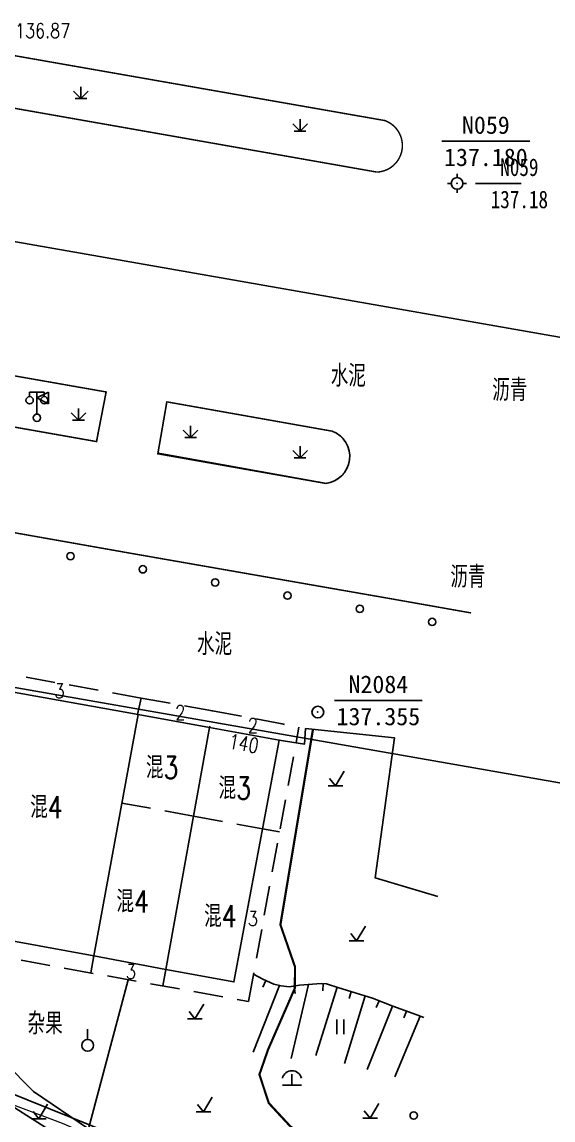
# Model space of a CAD drawing. Extents: x 529262 to 576451, y 2694391 to 2717535.
# Drawn here: x 562829.5 to 562865.7, y 2710865.5 to 2710940.6 of the extents above; entities that cross this region are included whole.
import ezdxf
from ezdxf.enums import TextEntityAlignment as Align
from ezdxf.xclip import XClip

# ---------------------------------------------------------------- set-up
doc = ezdxf.new("R2010")
doc.units = 0
doc.header["$XCLIPFRAME"] = 0
doc.linetypes.add('X3', pattern=[5, 4, -1])
doc.linetypes.add('X5', pattern=[3, 2, -1])
for name, color, linetype in [('DLDW', 8, 'Continuous'), ('DLSS', 4, 'Continuous'), ('DMTZ', 8, 'Continuous'), ('GCD', 8, 'Continuous'), ('GXYZ', 8, 'Continuous'), ('JMD', 8, 'Continuous'), ('KZD', 8, 'Continuous'), ('PP-COM', 7, 'Continuous'), ('RD-中线', 40, 'Continuous'), ('RD-红线', 7, 'Continuous'), ('ZBTZ', 8, 'Continuous'), ('ZJ', 7, 'Continuous'), ('道路中线_04护管挡墙', 7, 'Continuous')]:
    doc.layers.add(name, color=color, linetype=linetype)
doc.styles.add('HZ', font='rs.shx', dxfattribs={"width": 0.8, "bigfont": 'hztxt.shx'})
doc.styles.add('宋体', font='', dxfattribs={"width": 0.75})
doc.styles.add('等线体', font='simhei.ttf')
doc.styles.get('宋体').set_extended_font_data('SimSun')
doc.linetypes.add('10421', pattern='A,2,[150,AAA.SHX,S=0.5,R=0,X=0,Y=0.5],1e-11', length=2)
doc.linetypes.add('10422', pattern='A,0.75,[150,AAA.SHX,S=0.5,R=0,X=0,Y=0.5],1.5,[177,AAA.SHX,S=1,R=0,X=0,Y=0.4],0.75', length=3)
doc.linetypes.add('1161', pattern='A,0,[149,AAA.SHX,S=0.15,R=0,X=0,Y=0],-1.6', length=1.6)
doc.linetypes.add('732', pattern='A,9,-0.5,[162,AAA.SHX,S=1,R=0,X=0,Y=0],-0.5', length=10)

# ---------------------------------------------------------------- blocks, each defined once
blk = doc.blocks.new('A$C19FD0107')
at = {"layer": 'RD-中线', "color": 8}
blk.add_lwpolyline([(-7408.075, 16401.628), (-7423.959, 16404.555, 0.002243), (-7425.283, 16404.793), (-8443.288, 16582.934)], format="xyb", dxfattribs=at)
at = {"layer": 'RD-红线', "color": 8}
blk.add_lwpolyline([(-8013.051, 16477.191), (-8256.845, 16519.852)], dxfattribs=at)
blk = doc.blocks.new('GC200')
at = {"linetype": 'Continuous', "const_width": 0.2, "flags": 128}
blk.add_lwpolyline([(-0.1, 0, 1), (0.1, 0, 1)], format="xyb", close=True, dxfattribs=at)
blk = doc.blocks.new('gc097')
at = {"color": 8}
for p, q in [((-1, 2.9), (-1, 3.5)), ((-1, 3.5), (1, 3.5)), ((0, 0.5), (0, 3.5)), ((1, 3.5), (1, 2.9))]:
    blk.add_line(p, q, dxfattribs=at)
for centre in [(-1, 2.4), (1, 2.4), (0, 0)]:
    blk.add_circle(centre, 0.5, dxfattribs=at)
blk = doc.blocks.new('gc123')
at = {"color": 8}
for p, q in [((0, 0), (1.2, 2)), ((-1, 0), (1, 0)), ((0, 0), (-0.8, 1))]:
    blk.add_line(p, q, dxfattribs=at)
blk = doc.blocks.new('gc124')
at = {"color": 8}
for p, q in [((0, 0), (0, 1.6)), ((-1, 1), (0, 0)), ((-0.8, 0), (0.8, 0)), ((0, 0), (1, 1))]:
    blk.add_line(p, q, dxfattribs=at)
blk = doc.blocks.new('gc170')
at = {"color": 8, "linetype": 'Continuous'}
blk.add_circle((0, 0), 0.5, dxfattribs=at)
blk = doc.blocks.new('gc125')
at = {"color": 8}
blk.add_line((0, 0.8), (0, 2.2), dxfattribs=at)
blk.add_circle((0, 0), 0.8, dxfattribs=at)
blk = doc.blocks.new('gc019')
for p, q in [((0, 0.5), (0, 3.5)), ((0, 2.7), (1.6, 3.5)), ((1.6, 3.5), (1.6, 1.9)), ((1.6, 1.9), (0, 2.7))]:
    blk.add_line(p, q)
blk.add_circle((0, 0), 0.5)
blk = doc.blocks.new('gc121')
at = {"color": 8}
for p, q in [((-0.5, -1), (-0.5, 1)), ((0.5, -1), (0.5, 1))]:
    blk.add_line(p, q, dxfattribs=at)
blk = doc.blocks.new('gc110')
at = {"color": 8}
for p, q in [((0, 0), (0, 1.51)), ((-1.3, 0), (1.3, 0))]:
    blk.add_line(p, q, dxfattribs=at)
blk.add_arc((0, 0.65), 1.34, 14.8628, 165.1372, dxfattribs=at)
blk = doc.blocks.new('gc117')
at = {"color": 8}
blk.add_circle((0, 0), 0.8, dxfattribs=at)
blk.add_point((0, 0), dxfattribs=at)
blk = doc.blocks.new('gc116')
at = {"color": 8}
for p, q in [((-1.3, 0), (-0.8, 0)), ((0, 1.3), (0, 0.8)), ((1.3, 0), (0.8, 0)), ((0, -1.3), (0, -0.8))]:
    blk.add_line(p, q, dxfattribs=at)
blk.add_circle((0, 0), 0.8, dxfattribs=at)
blk.add_point((0, 0), dxfattribs=at)

msp = doc.modelspace()

# ---------------------------------------------------------------- linework, layer by layer
at = {"layer": 'DLSS', "linetype": 'Continuous', "const_width": 0.1, "flags": 128}
for points, elevation in [([(562815.873, 2710936.971, -0.921931), (562816.418, 2710940.459), (562854.248, 2710933.828, -0.821798), (562853.701, 2710930.307)], 137.028), ([(562815.873, 2710936.971, -0.921931), (562816.418, 2710940.459), (562854.248, 2710933.828, -0.821798), (562853.701, 2710930.307)], 137.028), ([(562811.785, 2710915.913, -0.86933), (562812.58, 2710919.257), (562835.2, 2710915.287), (562834.559, 2710911.892)], 137.06), ([(562811.785, 2710915.913, -0.86933), (562812.58, 2710919.257), (562835.2, 2710915.287), (562834.559, 2710911.892)], 137.06), ([(562839.357, 2710914.608), (562838.753, 2710911.104), (562850.203, 2710909.04, 0.789503), (562850.654, 2710912.603)], 137.127), ([(562839.357, 2710914.608), (562838.753, 2710911.104), (562850.203, 2710909.04, 0.789503), (562850.654, 2710912.603)], 137.127)]:
    msp.add_lwpolyline(points, format="xyb", close=True, dxfattribs=dict(at, elevation=elevation))
for points, elevation in [([(562854.668, 2710901.154), (562836.84, 2710904.27), (562805.488, 2710909.818), (562797.271, 2710911.113)], 136.849), ([(562854.668, 2710901.154), (562836.84, 2710904.27), (562805.488, 2710909.818), (562797.271, 2710911.113)], 136.849), ([(562860.137, 2710900.186), (562854.668, 2710901.154)], 137.086), ([(562860.137, 2710900.186), (562854.668, 2710901.154)], 137.086)]:
    msp.add_lwpolyline(points, dxfattribs=dict(at, elevation=elevation))
at = {"layer": 'DLSS', "color": 8, "linetype": 'X3', "const_width": 0.15}
for points in [[(562849.335, 2710892.228), (562847.111, 2710878.879), (562848.107, 2710876.013), (562848.1, 2710874.548), (562846.264, 2710870.34), (562845.676, 2710868.644), (562846.322, 2710866.69), (562847.81, 2710865.084), (562849.569, 2710864.002), (562852.242, 2710862.667), (562854.632, 2710859.419), (562855.287, 2710858.693)], [(562849.335, 2710892.228), (562847.111, 2710878.879), (562848.107, 2710876.013), (562848.1, 2710874.548), (562846.264, 2710870.34), (562845.676, 2710868.644), (562846.322, 2710866.69), (562847.81, 2710865.084), (562849.569, 2710864.002), (562852.242, 2710862.667), (562854.632, 2710859.419), (562855.287, 2710858.693)], [(562849.335, 2710892.228), (562847.111, 2710878.879), (562848.107, 2710876.013), (562848.1, 2710874.548), (562846.264, 2710870.34), (562845.676, 2710868.644), (562846.322, 2710866.69), (562847.81, 2710865.084), (562849.569, 2710864.002), (562852.242, 2710862.667), (562854.632, 2710859.419), (562858.248, 2710855.413)]]:
    msp.add_lwpolyline(points, dxfattribs=at)
at = {"layer": 'DMTZ', "linetype": 'Continuous'}
for p, q in [((562846.117, 2710875.067), (562845.907, 2710874.613)), ((562846.117, 2710875.067), (562845.907, 2710874.613)), ((562849.035, 2710874.798), (562847.852, 2710869.749)), ((562849.035, 2710874.798), (562847.852, 2710869.749)), ((562848.042, 2710874.688), (562848.117, 2710874.194)), ((562848.042, 2710874.688), (562848.117, 2710874.194)), ((562850.992, 2710874.608), (562849.531, 2710869.94)), ((562850.992, 2710874.608), (562849.531, 2710869.94)), ((562850.032, 2710874.865), (562850.009, 2710874.365)), ((562850.032, 2710874.865), (562850.009, 2710874.365)), ((562851.947, 2710874.313), (562851.801, 2710873.835)), ((562851.947, 2710874.313), (562851.801, 2710873.835)), ((562853.846, 2710873.69), (562853.66, 2710873.226)), ((562853.846, 2710873.69), (562853.66, 2710873.226)), ((562855.717, 2710872.985), (562855.551, 2710872.513)), ((562855.717, 2710872.985), (562855.551, 2710872.513))]:
    msp.add_line(p, q, dxfattribs=at)
at = {"layer": 'DMTZ'}
for p, q in [((562847.052, 2710874.727), (562845.246, 2710870.165)), ((562847.052, 2710874.727), (562845.246, 2710870.165)), ((562852.904, 2710874.021), (562851.496, 2710869.411)), ((562852.904, 2710874.021), (562851.496, 2710869.411)), ((562854.775, 2710873.318), (562853.044, 2710868.997)), ((562854.775, 2710873.318), (562853.044, 2710868.997)), ((562856.655, 2710872.638), (562854.918, 2710868.496)), ((562856.655, 2710872.638), (562854.918, 2710868.496))]:
    msp.add_line(p, q, dxfattribs=at)
at = {"layer": 'DMTZ', "linetype": '10422', "flags": 128}
for points in [[(562835.2, 2710915.287), (562834.559, 2710911.892), (562811.785, 2710915.913, -0.872402), (562812.58, 2710919.257), (562812.58, 2710919.257)], [(562835.2, 2710915.287), (562834.559, 2710911.892), (562811.785, 2710915.913, -0.872402), (562812.58, 2710919.257), (562812.58, 2710919.257)], [(562850.654, 2710912.603), (562850.654, 2710912.603, -0.787634), (562850.203, 2710909.04), (562838.738, 2710911.052), (562839.357, 2710914.608)], [(562850.654, 2710912.603), (562850.654, 2710912.603, -0.787634), (562850.203, 2710909.04), (562838.738, 2710911.052), (562839.357, 2710914.608)]]:
    msp.add_lwpolyline(points, format="xyb", dxfattribs=at)
msp.add_lwpolyline([(562843.937, 2710874.97), (562839.288, 2710875.817), (562834.367, 2710876.76), (562825.009, 2710878.46), (562820.318, 2710879.306), (562810.815, 2710881.019), (562806.334, 2710881.827), (562801.357, 2710882.725), (562796.572, 2710883.598), (562791.917, 2710884.448), (562782.366, 2710886.149)], dxfattribs=at)
msp.add_lwpolyline([(562843.937, 2710874.97), (562839.288, 2710875.817), (562834.367, 2710876.76), (562825.009, 2710878.46), (562820.318, 2710879.306), (562810.815, 2710881.019), (562806.334, 2710881.827), (562801.357, 2710882.725), (562796.572, 2710883.598), (562791.917, 2710884.448), (562782.366, 2710886.149)], dxfattribs=at)
msp.add_lwpolyline([(562843.937, 2710874.97), (562839.288, 2710875.817), (562834.367, 2710876.76), (562825.009, 2710878.46), (562820.318, 2710879.306), (562810.815, 2710881.019), (562806.334, 2710881.827), (562801.357, 2710882.725), (562796.572, 2710883.598), (562791.917, 2710884.448), (562782.366, 2710886.149)], dxfattribs=at)
msp.add_lwpolyline([(562843.937, 2710874.97), (562839.288, 2710875.817), (562834.367, 2710876.76), (562825.009, 2710878.46), (562820.318, 2710879.306), (562810.815, 2710881.019), (562806.334, 2710881.827), (562801.357, 2710882.725), (562796.572, 2710883.598), (562791.917, 2710884.448), (562782.366, 2710886.149)], dxfattribs=at)
at = {"layer": 'DMTZ', "linetype": '10421', "flags": 128}
for points in [[(562830.253, 2710867.488), (562826.276, 2710871.467), (562824.392, 2710874.154), (562820.253, 2710876.562), (562817.828, 2710878.544)], [(562830.253, 2710867.488), (562826.276, 2710871.467), (562824.392, 2710874.154), (562820.253, 2710876.562), (562817.828, 2710878.544)], [(562847.38, 2710857.571), (562843.348, 2710858.44), (562840.256, 2710859.5), (562837.181, 2710861.143), (562827.703, 2710867.173), (562825.002, 2710868.378)], [(562850.948, 2710857.229), (562843.348, 2710858.44), (562840.256, 2710859.5), (562837.181, 2710861.143), (562827.703, 2710867.173), (562825.002, 2710868.378)], [(562850.948, 2710857.229), (562843.348, 2710858.44), (562840.256, 2710859.5), (562837.181, 2710861.143), (562827.703, 2710867.173), (562825.002, 2710868.378)], [(562855.071, 2710856.84), (562854.481, 2710857.239), (562851.164, 2710857.862), (562848.145, 2710858.776), (562847.479, 2710859.784), (562847.404, 2710860.836), (562846.838, 2710861.36), (562843.219, 2710863.172), (562842.249, 2710863.422), (562837.646, 2710864.141), (562836.138, 2710864.387), (562834.694, 2710864.67), (562834.014, 2710864.928), (562830.253, 2710867.488)], [(562855.078, 2710856.898), (562854.481, 2710857.239), (562851.033, 2710857.59), (562847.38, 2710857.571), (562847.479, 2710859.784), (562847.404, 2710860.836), (562846.838, 2710861.36), (562843.219, 2710863.172), (562842.249, 2710863.422), (562837.646, 2710864.141), (562836.138, 2710864.387), (562834.694, 2710864.67), (562834.014, 2710864.928), (562830.253, 2710867.488)], [(562858.132, 2710854.771), (562854.481, 2710857.239), (562851.164, 2710857.862), (562848.145, 2710858.776), (562847.479, 2710859.784), (562847.404, 2710860.836), (562846.838, 2710861.36), (562843.219, 2710863.172), (562842.249, 2710863.422), (562837.646, 2710864.141), (562836.138, 2710864.387), (562834.694, 2710864.67), (562834.014, 2710864.928), (562830.253, 2710867.488)]]:
    msp.add_lwpolyline(points, dxfattribs=at)
at = {"layer": 'DMTZ', "linetype": 'Continuous', "flags": 128}
msp.add_lwpolyline([(562856.905, 2710872.534), (562856.42, 2710872.737), (562854.796, 2710873.31), (562853.394, 2710873.871), (562851.096, 2710874.573), (562850.25, 2710874.855), (562849.894, 2710874.871), (562848.427, 2710874.746), (562847.711, 2710874.638), (562847.154, 2710874.704), (562846.67, 2710874.811), (562845.908, 2710875.164), (562845.27, 2710875.499)], dxfattribs=at)
msp.add_lwpolyline([(562856.905, 2710872.534), (562856.42, 2710872.737), (562854.796, 2710873.31), (562853.394, 2710873.871), (562851.096, 2710874.573), (562850.25, 2710874.855), (562849.894, 2710874.871), (562848.427, 2710874.746), (562847.711, 2710874.638), (562847.154, 2710874.704), (562846.67, 2710874.811), (562845.908, 2710875.164), (562845.27, 2710875.499)], dxfattribs=at)
at = {"layer": 'GXYZ', "linetype": '732', "flags": 128}
msp.add_lwpolyline([(562853.972, 2710843.291), (562853.332, 2710848.325), (562851.513, 2710858.17), (562822.678, 2710869.785), (562790.779, 2710877.289), (562782.745, 2710878.483), (562772.724, 2710889.762), (562773.355, 2710900.574), (562780.991, 2710921.338), (562779.279, 2710955.843), (562778.562, 2710959.885), (562773.137, 2710975.231), (562768.716, 2710985.916)], dxfattribs=at)
at = {"layer": 'JMD', "linetype": 'X5'}
for points, elevation in [([(562837.355, 2710893.24), (562837.61, 2710894.372), (562828.188, 2710896.079), (562827.982, 2710894.943)], 137.42), ([(562837.355, 2710893.24), (562837.61, 2710894.372), (562828.188, 2710896.079), (562827.982, 2710894.943)], 137.42), ([(562782.366, 2710886.149), (562782.161, 2710884.999), (562844.928, 2710873.639), (562848.376, 2710892.392)], 137.376), ([(562782.366, 2710886.149), (562782.161, 2710884.999), (562844.928, 2710873.639), (562848.376, 2710892.392)], 137.376), ([(562782.366, 2710886.149), (562782.161, 2710884.999), (562844.928, 2710873.639), (562848.376, 2710892.392)], 137.376), ([(562782.366, 2710886.149), (562782.161, 2710884.999), (562844.928, 2710873.639), (562848.376, 2710892.392)], 137.376)]:
    msp.add_lwpolyline(points, dxfattribs=dict(at, elevation=elevation))
at = {"layer": 'JMD', "linetype": 'Continuous', "elevation": 137.376, "flags": 128}
for points in [[(562827.982, 2710894.943), (562837.405, 2710893.24), (562834.367, 2710876.76), (562825.009, 2710878.46)], [(562827.982, 2710894.943), (562837.405, 2710893.24), (562834.367, 2710876.76), (562825.009, 2710878.46)], [(562834.367, 2710876.76), (562839.288, 2710875.817), (562842.276, 2710892.36), (562837.405, 2710893.24)], [(562834.367, 2710876.76), (562839.288, 2710875.817), (562842.276, 2710892.36), (562837.405, 2710893.24)]]:
    msp.add_lwpolyline(points, close=True, dxfattribs=at)
at = {"layer": 'JMD', "linetype": 'X5', "flags": 128}
for points, elevation in [([(562837.61, 2710894.372), (562842.481, 2710893.492), (562842.276, 2710892.36)], 137.42), ([(562837.61, 2710894.372), (562842.481, 2710893.492), (562842.276, 2710892.36)], 137.42), ([(562842.481, 2710893.492), (562847.237, 2710892.602), (562848.376, 2710892.392)], 137.42), ([(562842.481, 2710893.492), (562847.237, 2710892.602), (562848.376, 2710892.392)], 137.42), ([(562834.367, 2710876.76), (562834.155, 2710875.589)], 137.376), ([(562834.367, 2710876.76), (562834.155, 2710875.589)], 137.376)]:
    msp.add_lwpolyline(points, dxfattribs=dict(at, elevation=elevation))
at = {"layer": 'JMD', "linetype": 'Continuous', "flags": 128}
msp.add_lwpolyline([(562842.276, 2710892.36), (562847.031, 2710891.501), (562843.937, 2710874.97), (562839.288, 2710875.817)], close=True, dxfattribs=at)
msp.add_lwpolyline([(562842.276, 2710892.36), (562847.031, 2710891.501), (562843.937, 2710874.97), (562839.288, 2710875.817)], close=True, dxfattribs=at)
at = {"layer": 'JMD', "linetype": 'X5', "flags": 128}
for points in [[(562841.181, 2710886.297), (562836.291, 2710887.198)], [(562841.181, 2710886.297), (562836.291, 2710887.198)], [(562841.181, 2710886.297), (562845.897, 2710885.445)], [(562841.181, 2710886.297), (562845.897, 2710885.445)], [(562845.897, 2710885.445), (562847.059, 2710885.231)], [(562845.897, 2710885.445), (562847.059, 2710885.231)], [(562839.288, 2710875.817), (562839.085, 2710874.696)], [(562839.288, 2710875.817), (562839.085, 2710874.696)]]:
    msp.add_lwpolyline(points, dxfattribs=at)
at = {"layer": 'KZD', "linetype": 'Continuous'}
for p, q in [((562858.144, 2710932.412), (562864.144, 2710932.412)), ((562860.433, 2710929.53), (562863.566, 2710929.53)), ((562850.803, 2710894.203), (562856.803, 2710894.203))]:
    msp.add_line(p, q, dxfattribs=at)
at = {"layer": 'ZBTZ', "linetype": '1161', "flags": 128}
for points, elevation in [([(562847.031, 2710891.501), (562848.761, 2710891.226), (562848.836, 2710892.279), (562854.897, 2710891.66), (562853.589, 2710882.079), (562857.871, 2710880.8)], 137.252), ([(562847.031, 2710891.501), (562848.761, 2710891.226), (562848.836, 2710892.279), (562854.897, 2710891.66), (562853.589, 2710882.079), (562857.871, 2710880.8)], 137.252), ([(562834.014, 2710864.928), (562836.71, 2710875.126)], 133.706), ([(562834.014, 2710864.928), (562836.71, 2710875.126)], 133.706)]:
    msp.add_lwpolyline(points, dxfattribs=dict(at, elevation=elevation))
at = {"layer": '道路中线_04护管挡墙', "color": 8, "lineweight": 0}
msp.add_lwpolyline([(562825.58, 2710811.679, 0.210919), (562833.435, 2710825.61), (562833.844, 2710829.778, -0.128086), (562835.619, 2710834.603), (562837.528, 2710837.351, 0.129893), (562840.986, 2710846.858), (562841.298, 2710850.284, 0.337609), (562831.758, 2710865.479), (562811.7, 2710873.006, 0.036305), (562805.468, 2710874.841), (562778.588, 2710880.679, -0.414929), (562773.274, 2710888.964), (562776.587, 2710904.044)], format="xyb", dxfattribs=at)

# ---------------------------------------------------------------- block references
at = {"layer": 'DLDW', "color": 252, "linetype": 'Continuous', "xscale": 0.5, "yscale": 0.5, "zscale": 0.5}
for name, p in [('gc097', (562830.483, 2710913.516)), ('gc097', (562830.483, 2710913.516)), ('gc019', (562830.481, 2710913.527, 137.504)), ('gc019', (562830.481, 2710913.527, 137.504)), ('gc110', (562847.896, 2710867.91, 134.467)), ('gc110', (562847.896, 2710867.91, 134.467))]:
    msp.add_blockref(name, p, dxfattribs=at)
at = {"layer": 'GCD', "linetype": 'Continuous'}
ref = msp.add_blockref('GC200', (562828.383, 2710939.968, 136.87), dxfattribs=dict(at, xscale=0.5, yscale=0.5, zscale=0.5))
ref.add_attrib('height', '136.87', dxfattribs={"linetype": 'Continuous', "height": 1, "style": 'HZ', "width": 0.8}).set_placement((562828.983, 2710939.968, 136.87), align=Align.MIDDLE_LEFT)
at = {"layer": 'JMD', "linetype": 'Continuous', "xscale": 0.5000000002096341, "yscale": 0.5000000002096341, "zscale": 0.5000000002096341, "rotation": 79.23793882209803}
msp.add_blockref('gc170', (562856.215, 2710865.844), dxfattribs=at)
msp.add_blockref('gc170', (562856.215, 2710865.844), dxfattribs=at)
at = {"layer": 'KZD', "linetype": 'Continuous', "xscale": 0.5, "yscale": 0.5}
msp.add_blockref('gc116', (562859.183, 2710929.53, 137.18), dxfattribs=at)
at = {"layer": 'KZD', "linetype": 'Continuous', "xscale": 0.5, "yscale": 0.5, "zscale": 0.5}
for p in [(562859.183, 2710929.53, 137.18), (562849.667, 2710893.41, 137.355)]:
    msp.add_blockref('gc117', p, dxfattribs=at)
at = {"layer": 'PP-COM'}
ref = msp.add_blockref('A$C19FD0107', (570997.993, 2694390.603), dxfattribs=at)
XClip(ref).set_block_clipping_path([(-9366.4383134884, 14428.6043910822), (-3328.4480743363, 17452.7484863754)])
at = {"layer": 'ZBTZ', "linetype": 'Continuous', "xscale": 0.5, "yscale": 0.5}
for name, p in [('gc124', (562833.489, 2710935.336)), ('gc124', (562833.489, 2710935.336)), ('gc124', (562848.459, 2710933.114)), ('gc124', (562848.459, 2710933.114)), ('gc124', (562833.321, 2710913.347)), ('gc124', (562833.321, 2710913.347)), ('gc124', (562840.974, 2710912.181)), ('gc124', (562840.974, 2710912.181)), ('gc124', (562848.459, 2710910.778)), ('gc124', (562848.459, 2710910.778)), ('gc123', (562850.875, 2710888.383)), ('gc123', (562850.875, 2710888.383)), ('gc123', (562852.315, 2710877.779)), ('gc123', (562852.315, 2710877.779)), ('gc123', (562841.27, 2710872.457)), ('gc123', (562841.27, 2710872.457)), ('gc121', (562851.205, 2710871.897)), ('gc121', (562851.205, 2710871.897)), ('gc125', (562833.945, 2710870.639)), ('gc125', (562833.945, 2710870.639)), ('gc123', (562841.855, 2710866.094)), ('gc123', (562841.855, 2710866.094)), ('gc123', (562830.613, 2710865.62)), ('gc123', (562830.613, 2710865.62)), ('gc123', (562853.234, 2710865.669)), ('gc123', (562853.234, 2710865.669))]:
    msp.add_blockref(name, p, dxfattribs=at)
at = {"layer": 'ZBTZ', "linetype": 'Continuous', "xscale": 0.4999999999661203, "yscale": 0.4999999999661203, "zscale": 0.4999999999661203, "rotation": 169.6879291304701}
for p in [(562832.778, 2710904.065), (562832.778, 2710904.065), (562837.717, 2710903.166), (562837.717, 2710903.166), (562842.656, 2710902.267), (562842.656, 2710902.267), (562847.595, 2710901.369), (562847.595, 2710901.369), (562852.534, 2710900.47), (562852.534, 2710900.47), (562857.473, 2710899.571), (562857.473, 2710899.571)]:
    msp.add_blockref('gc170', p, dxfattribs=at)

# ---------------------------------------------------------------- texts
at = {"layer": 'JMD', "linetype": 'Continuous', "style": 'HZ', "width": 0.8}
for s, p in [('混3', (562840.15, 2710889.622)), ('混3', (562840.15, 2710889.622)), ('混3', (562845.115, 2710888.217)), ('混3', (562845.115, 2710888.217)), ('混4', (562832.248, 2710886.916)), ('混4', (562832.248, 2710886.916)), ('混4', (562838.136, 2710880.478)), ('混4', (562838.136, 2710880.478)), ('混4', (562844.129, 2710879.466)), ('混4', (562844.129, 2710879.466))]:
    msp.add_text(s, height=1.5, dxfattribs=at).set_placement(p, align=Align.MIDDLE_RIGHT)
at = {"layer": 'KZD', "linetype": 'Continuous', "style": '等线体'}
for s, p in [('N059', (562861.144, 2710933.512)), ('137.180', (562861.144, 2710931.312)), ('N2084', (562853.803, 2710895.303)), ('137.355', (562853.803, 2710893.103))]:
    msp.add_text(s, height=1.2, dxfattribs=at).set_placement(p, align=Align.MIDDLE)
at = {"layer": 'KZD', "linetype": 'Continuous', "style": '宋体', "width": 0.8}
for s, p in [('N059', (562863.433, 2710930.63)), ('137.18', (562863.433, 2710928.43))]:
    msp.add_text(s, height=1.2, dxfattribs=at).set_placement(p, align=Align.MIDDLE)
at = {"layer": 'ZJ', "color": 8, "linetype": 'Continuous', "ltscale": 0.5, "style": 'HZ', "width": 0.8}
for s, height, p in [('水泥', 1.5, (562851.751, 2710916.467)), ('沥青', 1.5, (562862.78, 2710915.491)), ('沥青', 1.5, (562859.922, 2710902.728)), ('水泥', 1.5, (562842.612, 2710898.132)), ('3', 1, (562832.031, 2710894.864)), ('3', 1, (562832.031, 2710894.864)), ('2', 1, (562840.275, 2710893.379)), ('2', 1, (562840.275, 2710893.379)), ('2', 1, (562845.229, 2710892.501)), ('2', 1, (562845.229, 2710892.501)), ('3', 1, (562845.229, 2710879.304)), ('3', 1, (562845.229, 2710879.304)), ('3', 1, (562836.901, 2710875.683)), ('3', 1, (562836.901, 2710875.683))]:
    msp.add_text(s, height=height, dxfattribs=at).set_placement(p, align=Align.MIDDLE)
at = {"layer": 'ZJ', "color": 8, "linetype": 'Continuous', "style": 'HZ', "width": 0.8}
msp.add_text('140', height=1, rotation=349.86813, dxfattribs=at).set_placement((562844.609, 2710891.266), align=Align.MIDDLE)
msp.add_text('140', height=1, rotation=349.86813, dxfattribs=at).set_placement((562844.609, 2710891.266), align=Align.MIDDLE)
msp.add_text('杂果', height=1.5, dxfattribs=at).set_placement((562831.039, 2710872.211), align=Align.MIDDLE)
msp.add_text('杂果', height=1.5, dxfattribs=at).set_placement((562831.039, 2710872.211), align=Align.MIDDLE)

doc.saveas('drawing.dxf')
